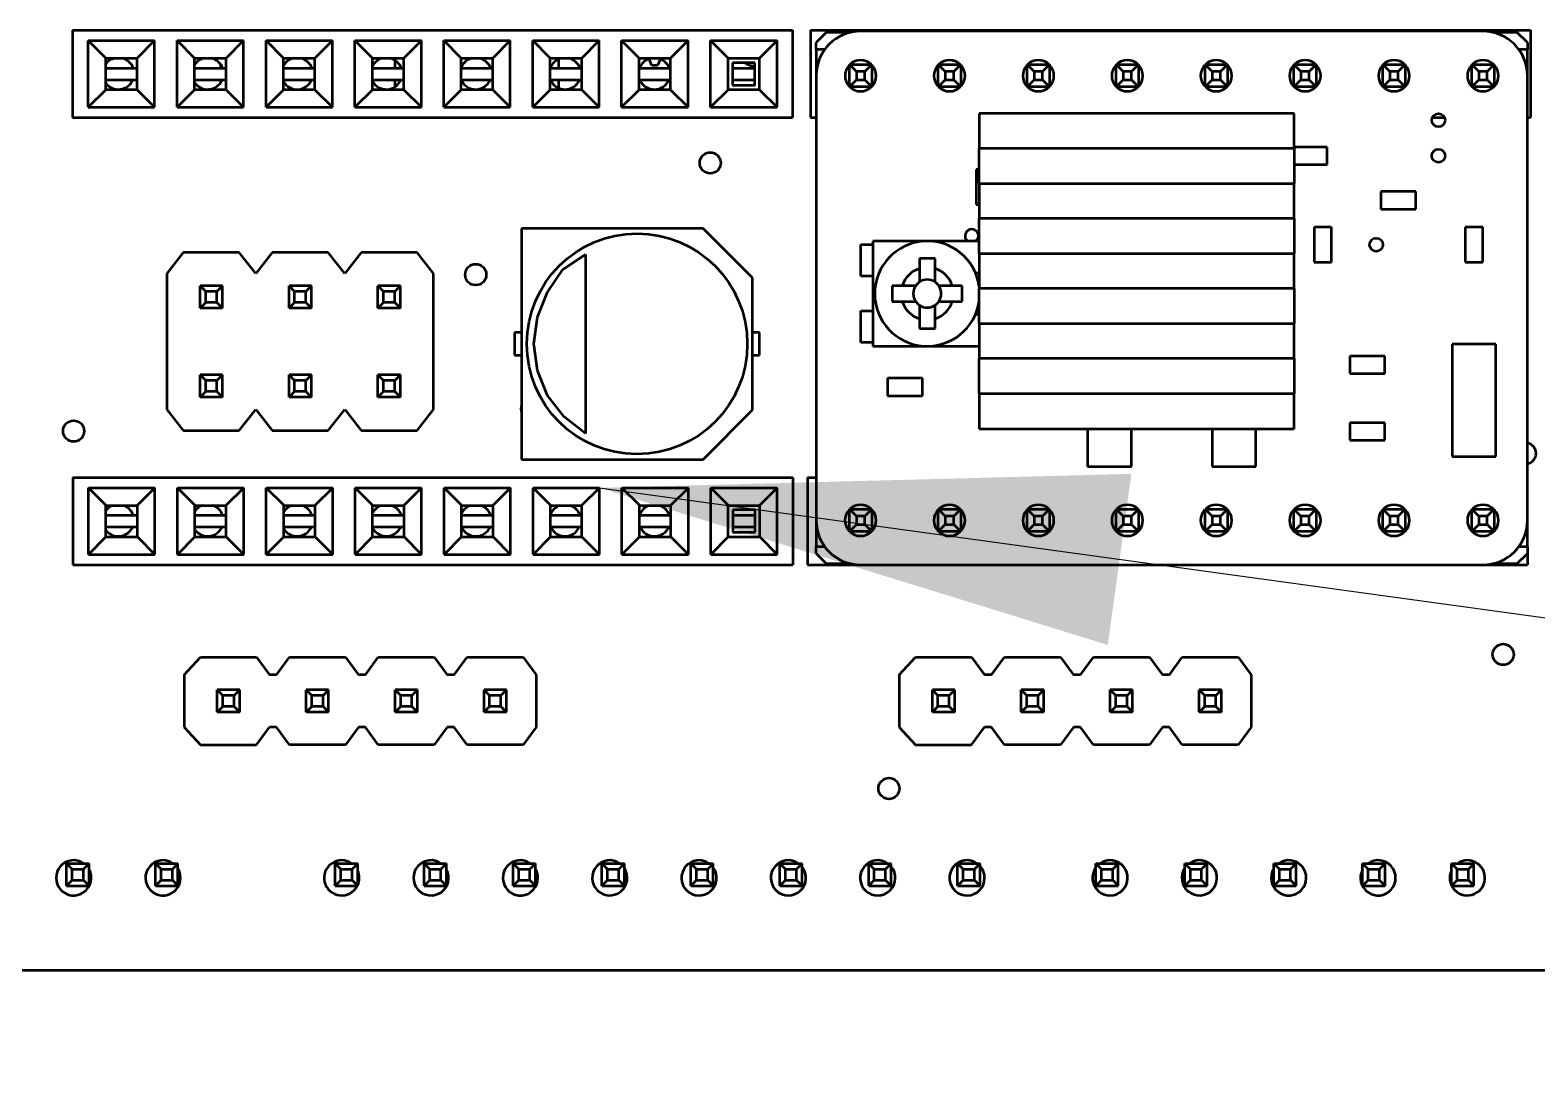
# Model space of a CAD drawing. Header units: millimetres. Extents: x -1328 to 2520, y -765 to 1782.
# Drawn here: x 770.51 to 813.55, y 785.59 to 815.86 of the extents above; entities that cross this region are included whole.
import ezdxf

# ---------------------------------------------------------------- set-up
doc = ezdxf.new("R2010")
doc.units = ezdxf.units.MM
doc.header["$LTSCALE"] = 6
doc.layers.add('Symbol (ISO)', color=7, linetype='Continuous', lineweight=25)
doc.layers.add('Visible (ISO)', color=7, linetype='Continuous', lineweight=50)
doc.styles.add('Note Text (ISO)', font='tahoma.ttf')
doc.dimstyles.new('Default - Method 1b (ISO)$7', dxfattribs={"dimscale": 6, "dimtxt": 3.5, "dimasz": 2.5, "dimexe": 3.175, "dimexo": 0, "dimgap": 0.762, "dimtad": 1, "dimtoh": 1, "dimrnd": 1e-08, "dimtxsty": 'Note Text (ISO)', "dimcen": 0.09, "dimdle": 10, "dimclrd": 256, "dimclre": 256, "dimclrt": 256, "dimazin": 2, "dimtfac": 1, "dimtmove": 0, "dimatfit": 3, "dimfxl": 1, "dimtolj": 1, "dimlwd": -1, "dimlwe": -1, "dimarcsym": 0})

msp = doc.modelspace()

# ---------------------------------------------------------------- linework, layer by layer
at = {"layer": 'Visible (ISO)'}
for p, q in [((771.723, 815.857), (792.293, 815.857)), ((771.723, 815.857), (771.723, 813.357)), ((792.293, 815.857), (792.293, 813.357)), ((792.802, 815.857), (792.802, 813.357)), ((792.802, 815.857), (813.372, 815.857)), ((793.264, 815.799), (792.964, 815.499)), ((793.264, 815.799), (793.984, 815.799)), ((812.014, 815.824), (794.234, 815.824)), ((812.265, 815.799), (812.984, 815.799)), ((813.284, 815.499), (812.984, 815.799)), ((813.372, 815.857), (813.372, 813.357)), ((772.169, 813.657), (772.169, 815.557)), ((772.169, 815.557), (774.067, 815.557)), ((772.668, 815.058), (772.169, 815.557)), ((773.568, 815.058), (774.067, 815.557)), ((774.067, 813.657), (774.067, 815.557)), ((774.709, 813.657), (774.709, 815.557)), ((774.709, 815.557), (776.607, 815.557)), ((775.208, 815.058), (774.709, 815.557)), ((776.108, 815.058), (776.607, 815.557)), ((776.607, 813.657), (776.607, 815.557)), ((777.249, 815.557), (779.147, 815.557)), ((777.748, 815.058), (777.249, 815.557)), ((777.249, 813.657), (777.249, 815.557)), ((778.648, 815.058), (779.147, 815.557)), ((779.147, 813.657), (779.147, 815.557)), ((779.789, 813.657), (779.789, 815.557)), ((779.789, 815.557), (781.687, 815.557)), ((780.288, 815.058), (779.789, 815.557)), ((781.188, 815.058), (781.687, 815.557)), ((781.687, 813.657), (781.687, 815.557)), ((782.329, 813.657), (782.329, 815.557)), ((782.329, 815.557), (784.227, 815.557)), ((782.828, 815.058), (782.329, 815.557)), ((783.728, 815.058), (784.227, 815.557)), ((784.227, 813.657), (784.227, 815.557)), ((784.869, 813.657), (784.869, 815.557)), ((784.869, 815.557), (786.767, 815.557)), ((785.368, 815.058), (784.869, 815.557)), ((786.268, 815.058), (786.767, 815.557)), ((786.767, 813.657), (786.767, 815.557)), ((787.908, 815.058), (787.409, 815.557)), ((787.409, 813.657), (787.409, 815.557)), ((787.409, 815.557), (789.307, 815.557)), ((788.808, 815.058), (789.307, 815.557)), ((789.307, 813.657), (789.307, 815.557)), ((789.949, 815.557), (791.847, 815.557)), ((790.448, 815.058), (789.949, 815.557)), ((789.949, 813.657), (789.949, 815.557)), ((791.348, 815.058), (791.847, 815.557)), ((791.847, 813.657), (791.847, 815.557)), ((792.964, 815.299), (792.964, 815.499)), ((793.206, 815.299), (792.964, 815.299)), ((792.964, 815.299), (792.964, 814.554)), ((813.284, 815.299), (813.043, 815.299)), ((813.284, 815.499), (813.284, 815.299)), ((813.284, 814.554), (813.284, 815.299)), ((772.668, 814.156), (772.668, 815.058)), ((772.668, 815.057), (773.568, 815.057)), ((773.568, 814.156), (773.568, 815.058)), ((775.208, 814.156), (775.208, 815.058)), ((775.208, 815.057), (776.108, 815.057)), ((775.952, 814.876), (775.952, 814.773)), ((776.108, 814.156), (776.108, 815.058)), ((777.748, 814.156), (777.748, 815.058)), ((777.748, 815.057), (778.648, 815.057)), ((778.648, 814.156), (778.648, 815.058)), ((780.288, 814.156), (780.288, 815.058)), ((780.288, 815.057), (781.188, 815.057)), ((780.932, 814.996), (780.932, 814.773)), ((781.188, 814.156), (781.188, 815.058)), ((782.828, 814.156), (782.828, 815.058)), ((782.828, 815.057), (783.728, 815.057)), ((783.728, 814.156), (783.728, 815.058)), ((785.368, 814.156), (785.368, 815.058)), ((785.368, 815.057), (786.268, 815.057)), ((785.606, 815.029), (785.606, 814.773)), ((786.268, 814.156), (786.268, 815.058)), ((787.908, 814.156), (787.908, 815.058)), ((787.908, 815.057), (788.808, 815.057)), ((788.271, 814.842), (788.19, 815.041)), ((788.437, 814.842), (788.271, 814.842)), ((788.515, 815.035), (788.437, 814.842)), ((788.808, 814.156), (788.808, 815.058)), ((790.448, 814.156), (790.448, 815.058)), ((790.448, 815.057), (791.348, 815.057)), ((790.578, 814.927), (790.578, 814.287)), ((791.218, 814.927), (790.578, 814.927)), ((791.218, 814.287), (791.218, 814.927)), ((791.348, 814.156), (791.348, 815.058)), ((794.114, 814.674), (793.914, 814.874)), ((793.914, 814.234), (793.914, 814.874)), ((793.914, 814.874), (794.554, 814.874)), ((794.354, 814.674), (794.554, 814.874)), ((794.554, 814.874), (794.554, 814.234)), ((796.454, 814.874), (797.094, 814.874)), ((796.654, 814.674), (796.454, 814.874)), ((796.454, 814.234), (796.454, 814.874)), ((796.894, 814.674), (797.094, 814.874)), ((797.094, 814.874), (797.094, 814.234)), ((798.994, 814.874), (799.634, 814.874)), ((799.194, 814.674), (798.994, 814.874)), ((798.994, 814.234), (798.994, 814.874)), ((799.434, 814.674), (799.634, 814.874)), ((799.634, 814.874), (799.634, 814.234)), ((801.534, 814.874), (802.174, 814.874)), ((801.734, 814.674), (801.534, 814.874)), ((801.534, 814.234), (801.534, 814.874)), ((801.974, 814.674), (802.174, 814.874)), ((802.174, 814.874), (802.174, 814.234)), ((804.074, 814.874), (804.714, 814.874)), ((804.274, 814.674), (804.074, 814.874)), ((804.074, 814.234), (804.074, 814.874)), ((804.514, 814.674), (804.714, 814.874)), ((804.714, 814.874), (804.714, 814.234)), ((806.614, 814.874), (807.254, 814.874)), ((806.814, 814.674), (806.614, 814.874)), ((806.614, 814.234), (806.614, 814.874)), ((807.054, 814.674), (807.254, 814.874)), ((807.254, 814.874), (807.254, 814.234)), ((809.154, 814.874), (809.794, 814.874)), ((809.354, 814.674), (809.154, 814.874)), ((809.154, 814.234), (809.154, 814.874)), ((809.594, 814.674), (809.794, 814.874)), ((809.794, 814.874), (809.794, 814.234)), ((811.694, 814.874), (812.334, 814.874)), ((811.894, 814.674), (811.694, 814.874)), ((811.694, 814.234), (811.694, 814.874)), ((812.134, 814.674), (812.334, 814.874)), ((812.334, 814.874), (812.334, 814.234)), ((772.668, 814.773), (773.568, 814.773)), ((772.668, 814.44), (773.568, 814.44)), ((775.208, 814.773), (776.108, 814.773)), ((775.208, 814.44), (776.108, 814.44)), ((775.952, 814.44), (775.952, 814.357)), ((777.748, 814.773), (778.648, 814.773)), ((777.748, 814.44), (778.648, 814.44)), ((780.288, 814.773), (781.188, 814.773)), ((780.288, 814.44), (781.188, 814.44)), ((780.932, 814.44), (780.932, 814.236)), ((782.828, 814.773), (783.728, 814.773)), ((782.828, 814.44), (783.728, 814.44)), ((785.368, 814.773), (786.268, 814.773)), ((785.368, 814.44), (786.268, 814.44)), ((785.606, 814.44), (785.606, 814.204)), ((787.908, 814.773), (788.808, 814.773)), ((787.908, 814.44), (788.808, 814.44)), ((790.578, 814.773), (791.218, 814.773)), ((790.578, 814.44), (791.218, 814.44)), ((792.964, 814.554), (792.964, 801.854)), ((793.914, 814.234), (794.114, 814.434)), ((794.354, 814.674), (794.114, 814.674)), ((794.114, 814.674), (794.114, 814.434)), ((794.114, 814.434), (794.354, 814.434)), ((794.354, 814.434), (794.354, 814.674)), ((794.554, 814.234), (794.354, 814.434)), ((796.454, 814.234), (796.654, 814.434)), ((796.894, 814.674), (796.654, 814.674)), ((796.654, 814.674), (796.654, 814.434)), ((796.654, 814.434), (796.894, 814.434)), ((796.894, 814.434), (796.894, 814.674)), ((797.094, 814.234), (796.894, 814.434)), ((798.994, 814.234), (799.194, 814.434)), ((799.434, 814.674), (799.194, 814.674)), ((799.194, 814.674), (799.194, 814.434)), ((799.194, 814.434), (799.434, 814.434)), ((799.434, 814.434), (799.434, 814.674)), ((799.634, 814.234), (799.434, 814.434)), ((801.534, 814.234), (801.734, 814.434)), ((801.974, 814.674), (801.734, 814.674)), ((801.734, 814.674), (801.734, 814.434)), ((801.734, 814.434), (801.974, 814.434)), ((801.974, 814.434), (801.974, 814.674)), ((802.174, 814.234), (801.974, 814.434)), ((804.074, 814.234), (804.274, 814.434)), ((804.514, 814.674), (804.274, 814.674)), ((804.274, 814.674), (804.274, 814.434)), ((804.274, 814.434), (804.514, 814.434)), ((804.514, 814.434), (804.514, 814.674)), ((804.714, 814.234), (804.514, 814.434)), ((806.614, 814.234), (806.814, 814.434)), ((807.054, 814.674), (806.814, 814.674)), ((806.814, 814.674), (806.814, 814.434)), ((806.814, 814.434), (807.054, 814.434)), ((807.054, 814.434), (807.054, 814.674)), ((807.254, 814.234), (807.054, 814.434)), ((809.154, 814.234), (809.354, 814.434)), ((809.594, 814.674), (809.354, 814.674)), ((809.354, 814.674), (809.354, 814.434)), ((809.354, 814.434), (809.594, 814.434)), ((809.594, 814.434), (809.594, 814.674)), ((809.794, 814.234), (809.594, 814.434)), ((811.694, 814.234), (811.894, 814.434)), ((812.134, 814.674), (811.894, 814.674)), ((811.894, 814.674), (811.894, 814.434)), ((811.894, 814.434), (812.134, 814.434)), ((812.134, 814.434), (812.134, 814.674)), ((812.334, 814.234), (812.134, 814.434)), ((813.284, 801.854), (813.284, 814.554)), ((772.668, 814.156), (772.169, 813.657)), ((772.668, 814.157), (773.568, 814.157)), ((773.568, 814.156), (774.067, 813.657)), ((775.208, 814.156), (774.709, 813.657)), ((775.208, 814.157), (776.108, 814.157)), ((776.108, 814.156), (776.607, 813.657)), ((777.748, 814.156), (777.249, 813.657)), ((777.748, 814.157), (778.648, 814.157)), ((778.648, 814.156), (779.147, 813.657)), ((780.288, 814.156), (779.789, 813.657)), ((780.288, 814.157), (781.188, 814.157)), ((781.188, 814.156), (781.687, 813.657)), ((782.828, 814.156), (782.329, 813.657)), ((782.828, 814.157), (783.728, 814.157)), ((783.728, 814.156), (784.227, 813.657)), ((785.368, 814.156), (784.869, 813.657)), ((785.368, 814.157), (786.268, 814.157)), ((786.268, 814.156), (786.767, 813.657)), ((787.908, 814.156), (787.409, 813.657)), ((787.908, 814.157), (788.808, 814.157)), ((788.808, 814.156), (789.307, 813.657)), ((790.448, 814.156), (789.949, 813.657)), ((790.448, 814.157), (791.348, 814.157)), ((790.578, 814.287), (791.218, 814.287)), ((791.348, 814.156), (791.847, 813.657)), ((794.554, 814.234), (793.914, 814.234)), ((797.094, 814.234), (796.454, 814.234)), ((799.634, 814.234), (798.994, 814.234)), ((802.174, 814.234), (801.534, 814.234)), ((804.714, 814.234), (804.074, 814.234)), ((807.254, 814.234), (806.614, 814.234)), ((809.794, 814.234), (809.154, 814.234)), ((812.334, 814.234), (811.694, 814.234)), ((772.169, 813.657), (774.067, 813.657)), ((774.709, 813.657), (776.607, 813.657)), ((777.249, 813.657), (779.147, 813.657)), ((779.789, 813.657), (781.687, 813.657)), ((782.329, 813.657), (784.227, 813.657)), ((784.869, 813.657), (786.767, 813.657)), ((787.409, 813.657), (789.307, 813.657)), ((789.949, 813.657), (791.847, 813.657)), ((771.723, 813.357), (792.293, 813.357)), ((792.802, 813.357), (792.964, 813.357)), ((806.624, 813.474), (797.624, 813.474)), ((797.624, 813.474), (797.624, 812.974)), ((806.624, 812.974), (806.624, 813.474)), ((810.568, 813.357), (810.92, 813.357)), ((813.284, 813.357), (813.372, 813.357)), ((797.624, 812.974), (797.624, 812.474)), ((806.624, 812.474), (806.624, 812.974)), ((806.624, 812.474), (797.624, 812.474)), ((797.624, 811.474), (797.624, 812.474)), ((807.561, 812.518), (806.624, 812.518)), ((806.624, 812.474), (806.624, 811.474)), ((807.561, 812.018), (807.561, 812.518)), ((797.54, 811.879), (797.54, 810.879)), ((797.624, 811.879), (797.54, 811.879)), ((806.624, 812.018), (807.561, 812.018)), ((797.624, 811.474), (806.624, 811.474)), ((797.624, 811.474), (797.624, 810.474)), ((806.624, 810.474), (806.624, 811.474)), ((810.101, 811.248), (809.101, 811.248)), ((809.101, 811.248), (809.101, 810.748)), ((810.101, 810.748), (810.101, 811.248)), ((797.54, 810.879), (797.624, 810.879)), ((809.101, 810.748), (810.101, 810.748)), ((789.735, 810.194), (784.549, 810.194)), ((784.549, 810.194), (784.549, 803.594)), ((791.149, 808.78), (789.735, 810.194)), ((806.624, 810.474), (797.624, 810.474)), ((797.624, 809.474), (797.624, 810.474)), ((806.624, 810.474), (806.624, 809.474)), ((807.192, 810.228), (807.192, 809.228)), ((807.692, 810.228), (807.192, 810.228)), ((807.692, 809.228), (807.692, 810.228)), ((811.51, 810.228), (811.51, 809.228)), ((812.01, 810.228), (811.51, 810.228)), ((812.01, 809.228), (812.01, 810.228)), ((794.239, 809.731), (794.589, 809.731)), ((794.239, 808.826), (794.239, 809.731)), ((797.624, 809.831), (794.589, 809.831)), ((794.589, 809.831), (794.589, 809.731)), ((794.589, 809.731), (794.589, 808.826)), ((774.886, 809.504), (774.416, 808.904)), ((776.486, 809.504), (774.886, 809.504)), ((776.956, 808.904), (776.486, 809.504)), ((777.426, 809.504), (776.956, 808.904)), ((779.026, 809.504), (777.426, 809.504)), ((779.496, 808.904), (779.026, 809.504)), ((779.966, 809.504), (779.496, 808.904)), ((781.566, 809.504), (779.966, 809.504)), ((782.036, 808.904), (781.566, 809.504)), ((785.727, 809.017), (786.374, 809.449)), ((786.374, 809.449), (786.374, 804.339)), ((796.364, 809.331), (795.914, 809.331)), ((795.914, 809.331), (795.914, 809.046)), ((796.364, 809.046), (796.364, 809.331)), ((797.624, 809.474), (806.624, 809.474)), ((797.624, 809.474), (797.624, 808.474)), ((806.624, 808.474), (806.624, 809.474)), ((774.416, 808.904), (774.416, 805.024)), ((782.036, 805.024), (782.036, 808.904)), ((785.294, 808.369), (785.727, 809.017)), ((794.589, 808.826), (794.239, 808.826)), ((794.589, 808.826), (794.589, 807.836)), ((797.516, 808.926), (797.624, 808.926)), ((807.192, 809.228), (807.692, 809.228)), ((811.51, 809.228), (812.01, 809.228)), ((776.006, 808.554), (775.366, 808.554)), ((775.366, 808.554), (775.526, 808.394)), ((775.366, 807.914), (775.366, 808.554)), ((775.846, 808.394), (775.526, 808.394)), ((775.526, 808.074), (775.526, 808.394)), ((775.846, 808.394), (776.006, 808.554)), ((775.846, 808.074), (775.846, 808.394)), ((776.006, 808.554), (776.006, 808.554)), ((776.006, 807.914), (776.006, 808.554)), ((776.006, 807.914), (776.006, 808.554)), ((777.906, 807.914), (777.906, 808.554)), ((777.906, 808.554), (778.066, 808.394)), ((778.546, 808.554), (777.906, 808.554)), ((778.066, 808.074), (778.066, 808.394)), ((778.386, 808.394), (778.066, 808.394)), ((778.386, 808.394), (778.546, 808.554)), ((778.386, 808.074), (778.386, 808.394)), ((778.546, 807.914), (778.546, 808.554)), ((778.546, 808.554), (778.546, 808.554)), ((778.546, 807.914), (778.546, 808.554)), ((780.446, 807.914), (780.446, 808.554)), ((780.446, 808.554), (780.606, 808.394)), ((781.086, 808.554), (780.446, 808.554)), ((780.606, 808.074), (780.606, 808.394)), ((780.926, 808.394), (780.606, 808.394)), ((780.926, 808.394), (781.086, 808.554)), ((780.926, 808.074), (780.926, 808.394)), ((781.086, 808.554), (781.086, 808.554)), ((781.086, 807.914), (781.086, 808.554)), ((781.086, 807.914), (781.086, 808.554)), ((791.149, 805.008), (791.149, 808.78)), ((795.139, 808.556), (795.139, 808.106)), ((795.424, 808.556), (795.139, 808.556)), ((797.139, 808.556), (796.855, 808.556)), ((797.139, 808.106), (797.139, 808.556)), ((806.624, 808.474), (797.624, 808.474)), ((797.624, 807.474), (797.624, 808.474)), ((806.624, 808.474), (806.624, 807.474)), ((775.526, 808.074), (775.366, 807.914)), ((775.846, 808.074), (775.526, 808.074)), ((776.006, 807.914), (775.846, 808.074)), ((778.066, 808.074), (777.906, 807.914)), ((778.386, 808.074), (778.066, 808.074)), ((778.546, 807.914), (778.386, 808.074)), ((780.606, 808.074), (780.446, 807.914)), ((780.926, 808.074), (780.606, 808.074)), ((781.086, 807.914), (780.926, 808.074)), ((785, 807.658), (785.294, 808.369)), ((795.139, 808.106), (795.424, 808.106)), ((796.855, 808.106), (797.139, 808.106)), ((776.006, 807.914), (775.366, 807.914)), ((776.006, 807.914), (776.006, 807.914)), ((778.546, 807.914), (777.906, 807.914)), ((778.546, 807.914), (778.546, 807.914)), ((781.086, 807.914), (780.446, 807.914)), ((781.086, 807.914), (781.086, 807.914)), ((784.899, 806.894), (785, 807.658)), ((794.239, 807.836), (794.589, 807.836)), ((794.239, 806.931), (794.239, 807.836)), ((794.589, 807.836), (794.589, 806.931)), ((795.914, 807.615), (795.914, 807.331)), ((796.364, 807.331), (796.364, 807.615)), ((797.624, 807.736), (797.516, 807.736)), ((784.549, 807.219), (784.349, 807.219)), ((784.349, 807.219), (784.349, 806.569)), ((791.349, 807.219), (791.149, 807.219)), ((791.349, 806.569), (791.349, 807.219)), ((795.914, 807.331), (796.364, 807.331)), ((797.624, 807.474), (806.624, 807.474)), ((797.624, 807.474), (797.624, 806.474)), ((806.624, 806.474), (806.624, 807.474)), ((785, 806.131), (784.899, 806.894)), ((794.589, 806.931), (794.239, 806.931)), ((794.589, 806.931), (794.589, 806.831)), ((794.589, 806.831), (797.624, 806.831)), ((811.135, 806.883), (811.135, 803.683)), ((812.385, 806.883), (811.135, 806.883)), ((812.385, 803.683), (812.385, 806.883)), ((784.349, 806.569), (784.549, 806.569)), ((791.149, 806.569), (791.349, 806.569)), ((806.624, 806.474), (797.624, 806.474)), ((797.624, 805.474), (797.624, 806.474)), ((806.624, 806.474), (806.624, 805.474)), ((809.212, 806.549), (808.212, 806.549)), ((808.212, 806.549), (808.212, 806.049)), ((809.212, 806.049), (809.212, 806.549)), ((775.366, 805.374), (775.366, 806.014)), ((775.366, 806.014), (775.526, 805.854)), ((776.006, 806.014), (775.366, 806.014)), ((775.526, 805.534), (775.526, 805.854)), ((775.846, 805.854), (775.526, 805.854)), ((775.846, 805.854), (776.006, 806.014)), ((775.846, 805.534), (775.846, 805.854)), ((776.006, 806.014), (776.006, 806.014)), ((776.006, 805.374), (776.006, 806.014)), ((776.006, 805.374), (776.006, 806.014)), ((778.546, 806.014), (777.906, 806.014)), ((777.906, 806.014), (778.066, 805.854)), ((777.906, 805.374), (777.906, 806.014)), ((778.386, 805.854), (778.066, 805.854)), ((778.066, 805.534), (778.066, 805.854)), ((778.386, 805.854), (778.546, 806.014)), ((778.386, 805.534), (778.386, 805.854)), ((778.546, 806.014), (778.546, 806.014)), ((778.546, 805.374), (778.546, 806.014)), ((778.546, 805.374), (778.546, 806.014)), ((781.086, 806.014), (780.446, 806.014)), ((780.446, 805.374), (780.446, 806.014)), ((780.446, 806.014), (780.606, 805.854)), ((780.926, 805.854), (780.606, 805.854)), ((780.606, 805.534), (780.606, 805.854)), ((780.926, 805.854), (781.086, 806.014)), ((780.926, 805.534), (780.926, 805.854)), ((781.086, 805.374), (781.086, 806.014)), ((781.086, 806.014), (781.086, 806.014)), ((781.086, 805.374), (781.086, 806.014)), ((785.294, 805.419), (785, 806.131)), ((796.004, 805.914), (795.004, 805.914)), ((795.004, 805.914), (795.004, 805.414)), ((796.004, 805.414), (796.004, 805.914)), ((808.212, 806.049), (809.212, 806.049)), ((775.526, 805.534), (775.366, 805.374)), ((776.006, 805.374), (775.366, 805.374)), ((775.846, 805.534), (775.526, 805.534)), ((776.006, 805.374), (775.846, 805.534)), ((776.006, 805.374), (776.006, 805.374)), ((778.066, 805.534), (777.906, 805.374)), ((778.546, 805.374), (777.906, 805.374)), ((778.386, 805.534), (778.066, 805.534)), ((778.546, 805.374), (778.386, 805.534)), ((778.546, 805.374), (778.546, 805.374)), ((780.606, 805.534), (780.446, 805.374)), ((781.086, 805.374), (780.446, 805.374)), ((780.926, 805.534), (780.606, 805.534)), ((781.086, 805.374), (780.926, 805.534)), ((781.086, 805.374), (781.086, 805.374)), ((785.763, 804.808), (785.294, 805.419)), ((795.004, 805.414), (796.004, 805.414)), ((797.624, 805.474), (806.624, 805.474)), ((797.624, 805.474), (797.624, 804.974)), ((806.624, 804.974), (806.624, 805.474)), ((774.416, 805.024), (774.886, 804.424)), ((776.486, 804.424), (776.956, 805.024)), ((776.956, 805.024), (777.426, 804.424)), ((779.026, 804.424), (779.496, 805.024)), ((779.496, 805.024), (779.966, 804.424)), ((781.566, 804.424), (782.036, 805.024)), ((789.735, 803.594), (791.149, 805.008)), ((797.624, 804.974), (797.624, 804.474)), ((806.624, 804.474), (806.624, 804.974)), ((786.374, 804.339), (785.763, 804.808)), ((809.212, 804.644), (808.212, 804.644)), ((808.212, 804.644), (808.212, 804.144)), ((809.212, 804.144), (809.212, 804.644)), ((774.886, 804.424), (776.486, 804.424)), ((777.426, 804.424), (779.026, 804.424)), ((779.966, 804.424), (781.566, 804.424)), ((797.624, 804.474), (806.624, 804.474)), ((800.721, 804.474), (800.721, 803.394)), ((801.971, 803.394), (801.971, 804.474)), ((804.277, 804.474), (804.277, 803.394)), ((805.527, 803.394), (805.527, 804.474)), ((808.212, 804.144), (809.212, 804.144)), ((811.135, 803.683), (812.385, 803.683)), ((784.549, 803.594), (789.735, 803.594)), ((800.721, 803.394), (801.971, 803.394)), ((804.277, 803.394), (805.527, 803.394)), ((771.73, 803.084), (792.3, 803.084)), ((771.73, 803.084), (771.73, 800.584)), ((792.3, 803.084), (792.3, 800.584)), ((792.714, 803.084), (792.964, 803.084)), ((792.714, 803.084), (792.714, 800.584)), ((772.176, 800.884), (772.176, 802.784)), ((772.176, 802.784), (774.074, 802.784)), ((772.675, 802.285), (772.176, 802.784)), ((773.575, 802.285), (774.074, 802.784)), ((774.074, 800.884), (774.074, 802.784)), ((774.716, 800.884), (774.716, 802.784)), ((774.716, 802.784), (776.614, 802.784)), ((775.215, 802.285), (774.716, 802.784)), ((776.115, 802.285), (776.614, 802.784)), ((776.614, 800.884), (776.614, 802.784)), ((777.256, 800.884), (777.256, 802.784)), ((777.256, 802.784), (779.154, 802.784)), ((777.755, 802.285), (777.256, 802.784)), ((778.655, 802.285), (779.154, 802.784)), ((779.154, 800.884), (779.154, 802.784)), ((779.796, 800.884), (779.796, 802.784)), ((779.796, 802.784), (781.694, 802.784)), ((780.295, 802.285), (779.796, 802.784)), ((781.195, 802.285), (781.694, 802.784)), ((781.694, 800.884), (781.694, 802.784)), ((782.336, 800.884), (782.336, 802.784)), ((782.336, 802.784), (784.234, 802.784)), ((782.835, 802.285), (782.336, 802.784)), ((783.735, 802.285), (784.234, 802.784)), ((784.234, 800.884), (784.234, 802.784)), ((784.876, 800.884), (784.876, 802.784)), ((784.876, 802.784), (786.774, 802.784)), ((785.375, 802.285), (784.876, 802.784)), ((786.275, 802.285), (786.774, 802.784)), ((786.774, 800.884), (786.774, 802.784)), ((787.416, 800.884), (787.416, 802.784)), ((787.416, 802.784), (789.314, 802.784)), ((787.915, 802.285), (787.416, 802.784)), ((788.815, 802.285), (789.314, 802.784)), ((789.314, 800.884), (789.314, 802.784)), ((789.956, 800.884), (789.956, 802.784)), ((789.956, 802.784), (791.854, 802.784)), ((790.455, 802.285), (789.956, 802.784)), ((791.355, 802.285), (791.854, 802.784)), ((791.854, 800.884), (791.854, 802.784)), ((772.675, 801.383), (772.675, 802.285)), ((772.675, 802.284), (773.575, 802.284)), ((772.675, 802), (773.575, 802)), ((773.575, 801.383), (773.575, 802.285)), ((775.215, 801.383), (775.215, 802.285)), ((775.215, 802.284), (776.115, 802.284)), ((775.215, 802), (776.115, 802)), ((776.115, 801.383), (776.115, 802.285)), ((777.755, 801.383), (777.755, 802.285)), ((777.755, 802.284), (778.655, 802.284)), ((777.755, 802), (778.655, 802)), ((778.655, 801.383), (778.655, 802.285)), ((780.295, 801.383), (780.295, 802.285)), ((780.295, 802.284), (781.195, 802.284)), ((780.295, 802), (781.195, 802)), ((781.195, 801.383), (781.195, 802.285)), ((782.835, 801.383), (782.835, 802.285)), ((782.835, 802.284), (783.735, 802.284)), ((782.835, 802), (783.735, 802)), ((783.735, 801.383), (783.735, 802.285)), ((785.375, 801.383), (785.375, 802.285)), ((785.375, 802.284), (786.275, 802.284)), ((785.375, 802), (786.275, 802)), ((786.275, 801.383), (786.275, 802.285)), ((787.915, 801.383), (787.915, 802.285)), ((787.915, 802.284), (788.815, 802.284)), ((787.915, 802), (788.815, 802)), ((788.815, 801.383), (788.815, 802.285)), ((790.455, 801.383), (790.455, 802.285)), ((790.455, 802.284), (791.355, 802.284)), ((791.225, 802.154), (790.585, 802.154)), ((790.585, 802.154), (790.585, 801.514)), ((790.585, 802), (791.225, 802)), ((791.225, 801.514), (791.225, 802.154)), ((791.355, 801.383), (791.355, 802.285)), ((793.914, 802.174), (794.554, 802.174)), ((794.114, 801.974), (793.914, 802.174)), ((793.914, 801.534), (793.914, 802.174)), ((794.354, 801.974), (794.114, 801.974)), ((794.114, 801.974), (794.114, 801.734)), ((794.354, 801.974), (794.554, 802.174)), ((794.354, 801.734), (794.354, 801.974)), ((794.554, 802.174), (794.554, 801.534)), ((796.654, 801.974), (796.454, 802.174)), ((796.454, 801.534), (796.454, 802.174)), ((796.454, 802.174), (797.094, 802.174)), ((796.654, 801.974), (796.654, 801.734)), ((796.894, 801.974), (796.654, 801.974)), ((796.894, 801.974), (797.094, 802.174)), ((796.894, 801.734), (796.894, 801.974)), ((797.094, 802.174), (797.094, 801.534)), ((799.194, 801.974), (798.994, 802.174)), ((798.994, 801.534), (798.994, 802.174)), ((798.994, 802.174), (799.634, 802.174)), ((799.194, 801.974), (799.194, 801.734)), ((799.434, 801.974), (799.194, 801.974)), ((799.434, 801.974), (799.634, 802.174)), ((799.434, 801.734), (799.434, 801.974)), ((799.634, 802.174), (799.634, 801.534)), ((801.534, 802.174), (802.174, 802.174)), ((801.534, 801.534), (801.534, 802.174)), ((801.734, 801.974), (801.534, 802.174)), ((801.734, 801.974), (801.734, 801.734)), ((801.974, 801.974), (801.734, 801.974)), ((801.974, 801.974), (802.174, 802.174)), ((801.974, 801.734), (801.974, 801.974)), ((802.174, 802.174), (802.174, 801.534)), ((804.074, 801.534), (804.074, 802.174)), ((804.074, 802.174), (804.714, 802.174)), ((804.274, 801.974), (804.074, 802.174)), ((804.274, 801.974), (804.274, 801.734)), ((804.514, 801.974), (804.274, 801.974)), ((804.514, 801.974), (804.714, 802.174)), ((804.514, 801.734), (804.514, 801.974)), ((804.714, 802.174), (804.714, 801.534)), ((806.614, 801.534), (806.614, 802.174)), ((806.614, 802.174), (807.254, 802.174)), ((806.814, 801.974), (806.614, 802.174)), ((806.814, 801.974), (806.814, 801.734)), ((807.054, 801.974), (806.814, 801.974)), ((807.054, 801.974), (807.254, 802.174)), ((807.054, 801.734), (807.054, 801.974)), ((807.254, 802.174), (807.254, 801.534)), ((809.154, 801.534), (809.154, 802.174)), ((809.154, 802.174), (809.794, 802.174)), ((809.354, 801.974), (809.154, 802.174)), ((809.354, 801.974), (809.354, 801.734)), ((809.594, 801.974), (809.354, 801.974)), ((809.594, 801.974), (809.794, 802.174)), ((809.594, 801.734), (809.594, 801.974)), ((809.794, 802.174), (809.794, 801.534)), ((811.694, 801.534), (811.694, 802.174)), ((811.694, 802.174), (812.334, 802.174)), ((811.894, 801.974), (811.694, 802.174)), ((811.894, 801.974), (811.894, 801.734)), ((812.134, 801.974), (811.894, 801.974)), ((812.134, 801.974), (812.334, 802.174)), ((812.134, 801.734), (812.134, 801.974)), ((812.334, 802.174), (812.334, 801.534)), ((772.675, 801.667), (773.575, 801.667)), ((775.215, 801.667), (776.115, 801.667)), ((777.755, 801.667), (778.655, 801.667)), ((780.295, 801.667), (781.195, 801.667)), ((782.835, 801.667), (783.735, 801.667)), ((785.375, 801.667), (786.275, 801.667)), ((787.915, 801.667), (788.815, 801.667)), ((790.585, 801.667), (791.225, 801.667)), ((790.585, 801.514), (791.225, 801.514)), ((792.964, 801.854), (792.964, 801.109)), ((793.914, 801.534), (794.114, 801.734)), ((794.554, 801.534), (793.914, 801.534)), ((794.114, 801.734), (794.354, 801.734)), ((794.554, 801.534), (794.354, 801.734)), ((796.454, 801.534), (796.654, 801.734)), ((797.094, 801.534), (796.454, 801.534)), ((796.654, 801.734), (796.894, 801.734)), ((797.094, 801.534), (796.894, 801.734)), ((798.994, 801.534), (799.194, 801.734)), ((799.634, 801.534), (798.994, 801.534)), ((799.194, 801.734), (799.434, 801.734)), ((799.634, 801.534), (799.434, 801.734)), ((801.534, 801.534), (801.734, 801.734)), ((802.174, 801.534), (801.534, 801.534)), ((801.734, 801.734), (801.974, 801.734)), ((802.174, 801.534), (801.974, 801.734)), ((804.074, 801.534), (804.274, 801.734)), ((804.714, 801.534), (804.074, 801.534)), ((804.274, 801.734), (804.514, 801.734)), ((804.714, 801.534), (804.514, 801.734)), ((806.614, 801.534), (806.814, 801.734)), ((807.254, 801.534), (806.614, 801.534)), ((806.814, 801.734), (807.054, 801.734)), ((807.254, 801.534), (807.054, 801.734)), ((809.154, 801.534), (809.354, 801.734)), ((809.794, 801.534), (809.154, 801.534)), ((809.354, 801.734), (809.594, 801.734)), ((809.794, 801.534), (809.594, 801.734)), ((811.694, 801.534), (811.894, 801.734)), ((812.334, 801.534), (811.694, 801.534)), ((811.894, 801.734), (812.134, 801.734)), ((812.334, 801.534), (812.134, 801.734)), ((813.284, 801.109), (813.284, 801.854)), ((772.675, 801.383), (772.176, 800.884)), ((772.675, 801.384), (773.575, 801.384)), ((773.575, 801.383), (774.074, 800.884)), ((775.215, 801.383), (774.716, 800.884)), ((775.215, 801.384), (776.115, 801.384)), ((776.115, 801.383), (776.614, 800.884)), ((777.755, 801.383), (777.256, 800.884)), ((777.755, 801.384), (778.655, 801.384)), ((778.655, 801.383), (779.154, 800.884)), ((780.295, 801.383), (779.796, 800.884)), ((780.295, 801.384), (781.195, 801.384)), ((781.195, 801.383), (781.694, 800.884)), ((782.835, 801.383), (782.336, 800.884)), ((782.835, 801.384), (783.735, 801.384)), ((783.735, 801.383), (784.234, 800.884)), ((785.375, 801.383), (784.876, 800.884)), ((785.375, 801.384), (786.275, 801.384)), ((786.275, 801.383), (786.774, 800.884)), ((787.915, 801.383), (787.416, 800.884)), ((787.915, 801.384), (788.815, 801.384)), ((788.815, 801.383), (789.314, 800.884)), ((790.455, 801.383), (789.956, 800.884)), ((790.455, 801.384), (791.355, 801.384)), ((791.355, 801.383), (791.854, 800.884)), ((792.964, 801.109), (793.206, 801.109)), ((792.964, 800.909), (792.964, 801.109)), ((813.043, 801.109), (813.284, 801.109)), ((813.284, 801.109), (813.284, 800.909)), ((772.176, 800.884), (774.074, 800.884)), ((774.716, 800.884), (776.614, 800.884)), ((777.256, 800.884), (779.154, 800.884)), ((779.796, 800.884), (781.694, 800.884)), ((782.336, 800.884), (784.234, 800.884)), ((784.876, 800.884), (786.774, 800.884)), ((787.416, 800.884), (789.314, 800.884)), ((789.956, 800.884), (791.854, 800.884)), ((792.964, 800.909), (793.264, 800.609)), ((812.984, 800.609), (813.284, 800.909)), ((813.284, 800.909), (813.284, 800.584)), ((771.73, 800.584), (792.3, 800.584)), ((792.714, 800.584), (794.234, 800.584)), ((793.984, 800.609), (793.264, 800.609)), ((794.234, 800.584), (812.014, 800.584)), ((812.014, 800.584), (813.284, 800.584)), ((812.984, 800.609), (812.265, 800.609)), ((774.907, 797.444), (775.377, 797.944)), ((775.377, 797.944), (776.977, 797.944)), ((776.977, 797.944), (777.347, 797.444)), ((777.547, 797.444), (777.917, 797.944)), ((777.917, 797.944), (779.517, 797.944)), ((779.517, 797.944), (779.887, 797.444)), ((780.087, 797.444), (780.457, 797.944)), ((780.457, 797.944), (782.057, 797.944)), ((782.057, 797.944), (782.427, 797.444)), ((782.627, 797.444), (782.997, 797.944)), ((782.997, 797.944), (784.597, 797.944)), ((784.597, 797.944), (784.967, 797.444)), ((795.336, 797.444), (795.806, 797.944)), ((795.806, 797.944), (797.406, 797.944)), ((797.406, 797.944), (797.776, 797.444)), ((797.976, 797.444), (798.346, 797.944)), ((798.346, 797.944), (799.946, 797.944)), ((799.946, 797.944), (800.316, 797.444)), ((800.516, 797.444), (800.886, 797.944)), ((800.886, 797.944), (802.486, 797.944)), ((802.486, 797.944), (802.856, 797.444)), ((803.056, 797.444), (803.426, 797.944)), ((803.426, 797.944), (805.026, 797.944)), ((805.026, 797.944), (805.396, 797.444)), ((774.907, 797.444), (774.907, 795.944)), ((777.547, 797.444), (777.347, 797.444)), ((780.087, 797.444), (779.887, 797.444)), ((782.627, 797.444), (782.427, 797.444)), ((784.967, 797.444), (784.967, 795.944)), ((795.336, 797.444), (795.336, 795.944)), ((797.976, 797.444), (797.776, 797.444)), ((800.516, 797.444), (800.316, 797.444)), ((803.056, 797.444), (802.856, 797.444)), ((805.396, 797.444), (805.396, 795.944)), ((775.857, 796.374), (775.857, 797.014)), ((776.497, 797.014), (775.857, 797.014)), ((776.017, 796.854), (775.857, 797.014)), ((776.337, 796.854), (776.017, 796.854)), ((776.017, 796.534), (776.017, 796.854)), ((776.497, 797.014), (776.337, 796.854)), ((776.337, 796.534), (776.337, 796.854)), ((776.497, 796.374), (776.497, 797.014)), ((778.397, 796.374), (778.397, 797.014)), ((779.037, 797.014), (778.397, 797.014)), ((778.557, 796.854), (778.397, 797.014)), ((778.877, 796.854), (778.557, 796.854)), ((778.557, 796.534), (778.557, 796.854)), ((779.037, 797.014), (778.877, 796.854)), ((778.877, 796.534), (778.877, 796.854)), ((779.037, 796.374), (779.037, 797.014)), ((780.937, 796.374), (780.937, 797.014)), ((781.577, 797.014), (780.937, 797.014)), ((781.097, 796.854), (780.937, 797.014)), ((781.417, 796.854), (781.097, 796.854)), ((781.097, 796.534), (781.097, 796.854)), ((781.577, 797.014), (781.417, 796.854)), ((781.417, 796.534), (781.417, 796.854)), ((781.577, 796.374), (781.577, 797.014)), ((783.477, 796.374), (783.477, 797.014)), ((784.117, 797.014), (783.477, 797.014)), ((783.637, 796.854), (783.477, 797.014)), ((783.957, 796.854), (783.637, 796.854)), ((783.637, 796.534), (783.637, 796.854)), ((784.117, 797.014), (783.957, 796.854)), ((783.957, 796.534), (783.957, 796.854)), ((784.117, 796.374), (784.117, 797.014)), ((796.286, 796.374), (796.286, 797.014)), ((796.926, 797.014), (796.286, 797.014)), ((796.446, 796.854), (796.286, 797.014)), ((796.766, 796.854), (796.446, 796.854)), ((796.446, 796.534), (796.446, 796.854)), ((796.926, 797.014), (796.766, 796.854)), ((796.766, 796.534), (796.766, 796.854)), ((796.926, 796.374), (796.926, 797.014)), ((799.466, 797.014), (798.826, 797.014)), ((798.986, 796.854), (798.826, 797.014)), ((798.826, 796.374), (798.826, 797.014)), ((799.306, 796.854), (798.986, 796.854)), ((798.986, 796.534), (798.986, 796.854)), ((799.466, 797.014), (799.306, 796.854)), ((799.306, 796.534), (799.306, 796.854)), ((799.466, 796.374), (799.466, 797.014)), ((801.366, 796.374), (801.366, 797.014)), ((802.006, 797.014), (801.366, 797.014)), ((801.526, 796.854), (801.366, 797.014)), ((801.846, 796.854), (801.526, 796.854)), ((801.526, 796.534), (801.526, 796.854)), ((802.006, 797.014), (801.846, 796.854)), ((801.846, 796.534), (801.846, 796.854)), ((802.006, 796.374), (802.006, 797.014)), ((803.906, 796.374), (803.906, 797.014)), ((804.546, 797.014), (803.906, 797.014)), ((804.066, 796.854), (803.906, 797.014)), ((804.386, 796.854), (804.066, 796.854)), ((804.066, 796.534), (804.066, 796.854)), ((804.546, 797.014), (804.386, 796.854)), ((804.386, 796.534), (804.386, 796.854)), ((804.546, 796.374), (804.546, 797.014)), ((775.857, 796.374), (776.017, 796.534)), ((776.497, 796.374), (775.857, 796.374)), ((776.337, 796.534), (776.017, 796.534)), ((776.337, 796.534), (776.497, 796.374)), ((778.397, 796.374), (778.557, 796.534)), ((779.037, 796.374), (778.397, 796.374)), ((778.877, 796.534), (778.557, 796.534)), ((778.877, 796.534), (779.037, 796.374)), ((780.937, 796.374), (781.097, 796.534)), ((781.577, 796.374), (780.937, 796.374)), ((781.417, 796.534), (781.097, 796.534)), ((781.417, 796.534), (781.577, 796.374)), ((783.477, 796.374), (783.637, 796.534)), ((784.117, 796.374), (783.477, 796.374)), ((783.957, 796.534), (783.637, 796.534)), ((783.957, 796.534), (784.117, 796.374)), ((796.286, 796.374), (796.446, 796.534)), ((796.926, 796.374), (796.286, 796.374)), ((796.766, 796.534), (796.446, 796.534)), ((796.766, 796.534), (796.926, 796.374)), ((798.826, 796.374), (798.986, 796.534)), ((799.466, 796.374), (798.826, 796.374)), ((799.306, 796.534), (798.986, 796.534)), ((799.306, 796.534), (799.466, 796.374)), ((801.366, 796.374), (801.526, 796.534)), ((802.006, 796.374), (801.366, 796.374)), ((801.846, 796.534), (801.526, 796.534)), ((801.846, 796.534), (802.006, 796.374)), ((803.906, 796.374), (804.066, 796.534)), ((804.546, 796.374), (803.906, 796.374)), ((804.386, 796.534), (804.066, 796.534)), ((804.386, 796.534), (804.546, 796.374)), ((774.907, 795.944), (775.377, 795.444)), ((776.977, 795.444), (777.347, 795.944)), ((777.547, 795.944), (777.347, 795.944)), ((777.917, 795.444), (777.547, 795.944)), ((779.887, 795.944), (779.517, 795.444)), ((780.087, 795.944), (779.887, 795.944)), ((780.457, 795.444), (780.087, 795.944)), ((782.427, 795.944), (782.057, 795.444)), ((782.627, 795.944), (782.427, 795.944)), ((782.997, 795.444), (782.627, 795.944)), ((784.967, 795.944), (784.597, 795.444)), ((795.336, 795.944), (795.806, 795.444)), ((797.406, 795.444), (797.776, 795.944)), ((797.976, 795.944), (797.776, 795.944)), ((798.346, 795.444), (797.976, 795.944)), ((800.316, 795.944), (799.946, 795.444)), ((800.516, 795.944), (800.316, 795.944)), ((800.886, 795.444), (800.516, 795.944)), ((802.856, 795.944), (802.486, 795.444)), ((803.056, 795.944), (802.856, 795.944)), ((803.426, 795.444), (803.056, 795.944)), ((805.396, 795.944), (805.026, 795.444)), ((775.377, 795.444), (776.977, 795.444)), ((779.517, 795.444), (777.917, 795.444)), ((782.057, 795.444), (780.457, 795.444)), ((784.597, 795.444), (782.997, 795.444)), ((795.806, 795.444), (797.406, 795.444)), ((799.946, 795.444), (798.346, 795.444)), ((802.486, 795.444), (800.886, 795.444)), ((805.026, 795.444), (803.426, 795.444)), ((771.713, 791.896), (771.553, 792.056)), ((771.553, 791.416), (771.553, 792.056)), ((771.553, 792.056), (772.193, 792.056)), ((772.193, 792.056), (772.033, 791.896)), ((772.193, 791.416), (772.193, 792.056)), ((774.253, 791.896), (774.093, 792.056)), ((774.093, 791.416), (774.093, 792.056)), ((774.093, 792.056), (774.733, 792.056)), ((774.733, 792.056), (774.573, 791.896)), ((774.733, 791.416), (774.733, 792.056)), ((779.227, 792.056), (779.867, 792.056)), ((779.387, 791.896), (779.227, 792.056)), ((779.227, 791.416), (779.227, 792.056)), ((779.867, 792.056), (779.707, 791.896)), ((779.867, 791.416), (779.867, 792.056)), ((781.927, 791.896), (781.767, 792.056)), ((781.767, 791.416), (781.767, 792.056)), ((781.767, 792.056), (782.407, 792.056)), ((782.407, 792.056), (782.247, 791.896)), ((782.407, 791.416), (782.407, 792.056)), ((784.467, 791.896), (784.307, 792.056)), ((784.307, 791.416), (784.307, 792.056)), ((784.307, 792.056), (784.947, 792.056)), ((784.947, 792.056), (784.787, 791.896)), ((784.947, 791.416), (784.947, 792.056)), ((787.007, 791.896), (786.847, 792.056)), ((786.847, 791.416), (786.847, 792.056)), ((786.847, 792.056), (787.487, 792.056)), ((787.487, 792.056), (787.327, 791.896)), ((787.487, 791.416), (787.487, 792.056)), ((789.547, 791.896), (789.387, 792.056)), ((789.387, 791.416), (789.387, 792.056)), ((789.387, 792.056), (790.027, 792.056)), ((790.027, 792.056), (789.867, 791.896)), ((790.027, 791.416), (790.027, 792.056)), ((791.927, 792.056), (792.567, 792.056)), ((792.087, 791.896), (791.927, 792.056)), ((791.927, 791.416), (791.927, 792.056)), ((792.567, 792.056), (792.407, 791.896)), ((792.567, 791.416), (792.567, 792.056)), ((794.467, 792.056), (795.107, 792.056)), ((794.627, 791.896), (794.467, 792.056)), ((794.467, 791.416), (794.467, 792.056)), ((795.107, 792.056), (794.947, 791.896)), ((795.107, 791.416), (795.107, 792.056)), ((797.167, 791.896), (797.007, 792.056)), ((797.007, 791.416), (797.007, 792.056)), ((797.007, 792.056), (797.647, 792.056)), ((797.647, 792.056), (797.487, 791.896)), ((797.647, 791.416), (797.647, 792.056)), ((800.958, 792.056), (801.598, 792.056)), ((800.958, 791.416), (800.958, 792.056)), ((801.118, 791.896), (800.958, 792.056)), ((801.598, 792.056), (801.438, 791.896)), ((801.598, 791.416), (801.598, 792.056)), ((803.498, 792.056), (804.138, 792.056)), ((803.498, 791.416), (803.498, 792.056)), ((803.658, 791.896), (803.498, 792.056)), ((804.138, 792.056), (803.978, 791.896)), ((804.138, 791.416), (804.138, 792.056)), ((806.038, 792.056), (806.678, 792.056)), ((806.038, 791.416), (806.038, 792.056)), ((806.198, 791.896), (806.038, 792.056)), ((806.678, 792.056), (806.518, 791.896)), ((806.678, 791.416), (806.678, 792.056)), ((808.578, 792.056), (809.218, 792.056)), ((808.578, 791.416), (808.578, 792.056)), ((808.738, 791.896), (808.578, 792.056)), ((809.218, 792.056), (809.058, 791.896)), ((809.218, 791.416), (809.218, 792.056)), ((811.118, 792.056), (811.758, 792.056)), ((811.118, 791.416), (811.118, 792.056)), ((811.278, 791.896), (811.118, 792.056)), ((811.758, 792.056), (811.598, 791.896)), ((811.758, 791.416), (811.758, 792.056)), ((771.713, 791.896), (772.033, 791.896)), ((771.713, 791.576), (771.713, 791.896)), ((772.033, 791.576), (772.033, 791.896)), ((774.253, 791.896), (774.573, 791.896)), ((774.253, 791.576), (774.253, 791.896)), ((774.573, 791.576), (774.573, 791.896)), ((779.387, 791.896), (779.707, 791.896)), ((779.387, 791.576), (779.387, 791.896)), ((779.707, 791.576), (779.707, 791.896)), ((781.927, 791.576), (781.927, 791.896)), ((781.927, 791.896), (782.247, 791.896)), ((782.247, 791.576), (782.247, 791.896)), ((784.467, 791.896), (784.787, 791.896)), ((784.467, 791.576), (784.467, 791.896)), ((784.787, 791.576), (784.787, 791.896)), ((787.007, 791.896), (787.327, 791.896)), ((787.007, 791.576), (787.007, 791.896)), ((787.327, 791.576), (787.327, 791.896)), ((789.547, 791.896), (789.867, 791.896)), ((789.547, 791.576), (789.547, 791.896)), ((789.867, 791.576), (789.867, 791.896)), ((792.087, 791.896), (792.407, 791.896)), ((792.087, 791.576), (792.087, 791.896)), ((792.407, 791.576), (792.407, 791.896)), ((794.627, 791.896), (794.947, 791.896)), ((794.627, 791.576), (794.627, 791.896)), ((794.947, 791.576), (794.947, 791.896)), ((797.167, 791.896), (797.487, 791.896)), ((797.167, 791.576), (797.167, 791.896)), ((797.487, 791.576), (797.487, 791.896)), ((801.118, 791.896), (801.438, 791.896)), ((801.118, 791.576), (801.118, 791.896)), ((801.438, 791.576), (801.438, 791.896)), ((803.658, 791.896), (803.978, 791.896)), ((803.658, 791.576), (803.658, 791.896)), ((803.978, 791.576), (803.978, 791.896)), ((806.198, 791.896), (806.518, 791.896)), ((806.198, 791.576), (806.198, 791.896)), ((806.518, 791.576), (806.518, 791.896)), ((808.738, 791.896), (809.058, 791.896)), ((808.738, 791.576), (808.738, 791.896)), ((809.058, 791.576), (809.058, 791.896)), ((811.278, 791.896), (811.598, 791.896)), ((811.278, 791.576), (811.278, 791.896)), ((811.598, 791.576), (811.598, 791.896)), ((771.553, 791.416), (771.713, 791.576)), ((771.553, 791.416), (772.193, 791.416)), ((771.713, 791.576), (772.033, 791.576)), ((772.033, 791.576), (772.193, 791.416)), ((774.093, 791.416), (774.253, 791.576)), ((774.093, 791.416), (774.733, 791.416)), ((774.253, 791.576), (774.573, 791.576)), ((774.573, 791.576), (774.733, 791.416)), ((779.227, 791.416), (779.387, 791.576)), ((779.227, 791.416), (779.867, 791.416)), ((779.387, 791.576), (779.707, 791.576)), ((779.707, 791.576), (779.867, 791.416)), ((781.767, 791.416), (781.927, 791.576)), ((781.767, 791.416), (782.407, 791.416)), ((781.927, 791.576), (782.247, 791.576)), ((782.247, 791.576), (782.407, 791.416)), ((784.307, 791.416), (784.467, 791.576)), ((784.307, 791.416), (784.947, 791.416)), ((784.467, 791.576), (784.787, 791.576)), ((784.787, 791.576), (784.947, 791.416)), ((786.847, 791.416), (787.007, 791.576)), ((786.847, 791.416), (787.487, 791.416)), ((787.007, 791.576), (787.327, 791.576)), ((787.327, 791.576), (787.487, 791.416)), ((789.387, 791.416), (789.547, 791.576)), ((789.387, 791.416), (790.027, 791.416)), ((789.547, 791.576), (789.867, 791.576)), ((789.867, 791.576), (790.027, 791.416)), ((791.927, 791.416), (792.087, 791.576)), ((791.927, 791.416), (792.567, 791.416)), ((792.087, 791.576), (792.407, 791.576)), ((792.407, 791.576), (792.567, 791.416)), ((794.467, 791.416), (794.627, 791.576)), ((794.467, 791.416), (795.107, 791.416)), ((794.627, 791.576), (794.947, 791.576)), ((794.947, 791.576), (795.107, 791.416)), ((797.007, 791.416), (797.167, 791.576)), ((797.007, 791.416), (797.647, 791.416)), ((797.167, 791.576), (797.487, 791.576)), ((797.487, 791.576), (797.647, 791.416)), ((800.958, 791.416), (801.118, 791.576)), ((800.958, 791.416), (801.598, 791.416)), ((801.118, 791.576), (801.438, 791.576)), ((801.438, 791.576), (801.598, 791.416)), ((803.498, 791.416), (803.658, 791.576)), ((803.498, 791.416), (804.138, 791.416)), ((803.658, 791.576), (803.978, 791.576)), ((803.978, 791.576), (804.138, 791.416)), ((806.038, 791.416), (806.198, 791.576)), ((806.038, 791.416), (806.678, 791.416)), ((806.198, 791.576), (806.518, 791.576)), ((806.518, 791.576), (806.678, 791.416)), ((808.578, 791.416), (808.738, 791.576)), ((808.578, 791.416), (809.218, 791.416)), ((808.738, 791.576), (809.058, 791.576)), ((809.058, 791.576), (809.218, 791.416)), ((811.118, 791.416), (811.278, 791.576)), ((811.118, 791.416), (811.758, 791.416)), ((811.278, 791.576), (811.598, 791.576)), ((811.598, 791.576), (811.758, 791.416)), ((739.482, 789.008), (827.124, 789.008))]:
    msp.add_line(p, q, dxfattribs=at)
for centre, radius in [((810.744, 813.284), 0.191), ((789.939, 812.064), 0.301), ((810.744, 812.268), 0.191), ((787.849, 806.894), 3.15), ((808.966, 809.728), 0.191), ((783.239, 808.873), 0.301), ((771.753, 804.406), 0.301), ((812.592, 798.025), 0.301), ((795.044, 794.197), 0.301)]:
    msp.add_circle(centre, radius, dxfattribs=at)
for centre, radius, start, end in [((794.234, 814.554), 1.27, 90, 180), ((812.014, 814.554), 1.27, 0, 90), ((773.029, 814.616), 0.452, 103.0862, 142.9482), ((773.029, 814.616), 0.452, 20.3311, 76.9138), ((775.582, 814.616), 0.452, 103.0862, 145.6449), ((775.582, 814.616), 0.452, 20.3311, 76.9138), ((778.134, 814.616), 0.452, 103.0862, 148.5418), ((778.134, 814.616), 0.452, 20.3311, 76.9138), ((780.687, 814.616), 0.452, 103.0862, 151.7011), ((780.687, 814.616), 0.452, 20.3311, 76.9138), ((783.239, 814.616), 0.452, 103.0862, 155.2237), ((783.239, 814.616), 0.452, 20.3311, 76.9138), ((785.791, 814.616), 0.452, 103.0862, 159.2955), ((785.791, 814.616), 0.452, 20.3311, 76.9138), ((788.344, 814.616), 0.452, 103.0862, 159.6689), ((788.344, 814.616), 0.452, 20.3311, 76.9138), ((794.234, 814.554), 0.444, 136.0471, 223.9529), ((794.234, 814.554), 0.445, 46.0471, 133.9529), ((794.234, 814.554), 0.445, 316.0471, 43.9529), ((796.774, 814.554), 0.444, 136.0471, 223.9529), ((796.774, 814.554), 0.445, 46.0471, 133.9529), ((796.774, 814.554), 0.445, 316.0471, 43.9529), ((799.314, 814.554), 0.445, 136.0471, 223.9529), ((799.314, 814.554), 0.445, 46.0471, 133.9529), ((799.314, 814.554), 0.445, 316.0471, 43.9529), ((801.854, 814.554), 0.445, 136.0471, 223.9529), ((801.854, 814.554), 0.445, 46.0471, 133.9529), ((801.854, 814.554), 0.445, 316.0471, 43.9529), ((804.394, 814.554), 0.445, 136.0471, 223.9529), ((804.394, 814.554), 0.445, 46.0471, 133.9529), ((804.394, 814.554), 0.445, 316.0471, 43.9529), ((806.934, 814.554), 0.445, 136.0471, 223.9529), ((806.934, 814.554), 0.445, 46.0471, 133.9529), ((806.934, 814.554), 0.445, 316.0471, 43.9529), ((809.474, 814.554), 0.445, 136.0471, 223.9529), ((809.474, 814.554), 0.445, 46.0471, 133.9529), ((809.474, 814.554), 0.445, 316.0471, 43.9529), ((812.014, 814.554), 0.445, 136.0471, 223.9529), ((812.014, 814.554), 0.445, 46.0471, 133.9529), ((812.014, 814.554), 0.445, 316.0471, 43.9529), ((773.029, 814.616), 0.452, 217.0518, 337.0705), ((775.582, 814.616), 0.452, 214.3551, 337.0705), ((778.134, 814.616), 0.452, 211.4582, 337.0705), ((780.687, 814.616), 0.452, 208.2989, 337.0705), ((783.239, 814.616), 0.452, 204.7763, 337.0705), ((785.791, 814.616), 0.452, 202.9295, 337.0705), ((788.344, 814.616), 0.452, 202.9295, 337.0705), ((790.896, 814.616), 0.452, 225.3422, 226.7783), ((790.896, 814.616), 0.452, 313.2217, 315.43), ((794.234, 814.554), 0.445, 226.0471, 313.9529), ((796.774, 814.554), 0.445, 226.0471, 313.9529), ((799.314, 814.554), 0.445, 226.0471, 313.9529), ((801.854, 814.554), 0.445, 226.0471, 313.9529), ((804.394, 814.554), 0.445, 226.0471, 313.9529), ((806.934, 814.554), 0.445, 226.0471, 313.9529), ((809.474, 814.554), 0.445, 226.0471, 313.9529), ((812.014, 814.554), 0.445, 226.0471, 313.9529), ((797.409, 809.982), 0.191, 307.5661, 232.4339), ((796.139, 808.331), 1.5, 8.1096, 351.8904), ((796.139, 808.331), 0.75, 107.4576, 162.5424), ((796.139, 808.331), 0.75, 17.4576, 72.5424), ((796.139, 808.331), 0.4, 145.7711, 214.2289), ((796.139, 808.331), 0.4, 124.2289, 145.7711), ((796.139, 808.331), 0.4, 55.7711, 124.2289), ((796.139, 808.331), 0.4, 34.2289, 55.7711), ((796.139, 808.331), 0.4, 325.7711, 34.2289), ((796.139, 808.331), 0.75, 197.4576, 252.5424), ((796.139, 808.331), 0.4, 214.2289, 235.7711), ((796.139, 808.331), 0.4, 235.7711, 304.2289), ((796.139, 808.331), 0.4, 304.2289, 325.7711), ((796.139, 808.331), 0.75, 287.4576, 342.5424), ((784.834, 805.045), 0.301, 160.9783, 199.0217), ((813.23, 803.768), 0.301, 280.3983, 79.6017), ((773.029, 801.854), 0.452, 108.1869, 141.5003), ((773.029, 801.854), 0.452, 18.8721, 71.8131), ((775.582, 801.854), 0.452, 108.1869, 144.1034), ((775.582, 801.854), 0.452, 18.8721, 71.8131), ((778.134, 801.854), 0.452, 108.1869, 146.8814), ((778.134, 801.854), 0.452, 18.8721, 71.8131), ((780.687, 801.854), 0.452, 108.1869, 149.8835), ((780.687, 801.854), 0.452, 18.8721, 71.8131), ((783.239, 801.854), 0.452, 108.1869, 153.1855), ((783.239, 801.854), 0.452, 18.8721, 71.8131), ((785.791, 801.854), 0.452, 108.1869, 156.9168), ((785.791, 801.854), 0.452, 18.8721, 71.8131), ((788.344, 801.854), 0.452, 108.1869, 161.1279), ((788.344, 801.854), 0.452, 18.8721, 71.8131), ((794.234, 801.854), 0.445, 136.0471, 223.9529), ((794.234, 801.854), 0.445, 46.0471, 133.9529), ((794.234, 801.854), 0.445, 316.0471, 43.9529), ((796.774, 801.854), 0.445, 136.0471, 223.9529), ((796.774, 801.854), 0.445, 46.0471, 133.9529), ((796.774, 801.854), 0.445, 316.0471, 43.9529), ((799.314, 801.854), 0.445, 136.0471, 223.9529), ((799.314, 801.854), 0.445, 46.0471, 133.9529), ((799.314, 801.854), 0.445, 316.0471, 43.9529), ((801.854, 801.854), 0.445, 136.0471, 223.9529), ((801.854, 801.854), 0.445, 46.0471, 133.9529), ((801.854, 801.854), 0.445, 316.0471, 43.9529), ((804.394, 801.854), 0.445, 136.0471, 223.9529), ((804.394, 801.854), 0.445, 46.0471, 133.9529), ((804.394, 801.854), 0.445, 316.0471, 43.9529), ((806.934, 801.854), 0.445, 136.0471, 223.9529), ((806.934, 801.854), 0.445, 46.0471, 133.9529), ((806.934, 801.854), 0.445, 316.0471, 43.9529), ((809.474, 801.854), 0.445, 136.0471, 223.9529), ((809.474, 801.854), 0.444, 46.0471, 133.9529), ((809.474, 801.854), 0.445, 316.0471, 43.9529), ((812.014, 801.854), 0.445, 136.0471, 223.9529), ((812.014, 801.854), 0.445, 46.0471, 133.9529), ((812.014, 801.854), 0.445, 316.0471, 43.9529), ((773.029, 801.854), 0.452, 218.4997, 335.5697), ((775.582, 801.854), 0.452, 215.8966, 335.5697), ((778.134, 801.854), 0.452, 213.1186, 335.5697), ((780.687, 801.854), 0.452, 210.1165, 335.5697), ((783.239, 801.854), 0.452, 206.8145, 335.5697), ((785.791, 801.854), 0.452, 204.4303, 335.5697), ((788.344, 801.854), 0.452, 204.4303, 335.5697), ((790.896, 801.854), 0.452, 226.5761, 228.8245), ((790.896, 801.854), 0.452, 311.1755, 316.7084), ((794.234, 801.854), 1.27, 180, 270), ((794.234, 801.854), 0.445, 226.0471, 313.9529), ((796.774, 801.854), 0.445, 226.0471, 313.9529), ((799.314, 801.854), 0.445, 226.0471, 313.9529), ((801.854, 801.854), 0.445, 226.0471, 313.9529), ((804.394, 801.854), 0.445, 226.0471, 313.9529), ((806.934, 801.854), 0.445, 226.0471, 313.9529), ((809.474, 801.854), 0.445, 226.0471, 313.9529), ((812.014, 801.854), 0.445, 226.0471, 313.9529), ((812.014, 801.854), 1.27, 270, 0), ((771.753, 791.644), 0.502, 54.9109, 28.8134), ((774.306, 791.644), 0.502, 54.9109, 31.6275), ((779.41, 791.644), 0.502, 54.9109, 332.9019), ((781.963, 791.644), 0.502, 54.9109, 27.7931), ((784.515, 791.644), 0.502, 54.9109, 30.6926), ((787.068, 791.644), 0.502, 54.9109, 33.3635), ((789.62, 791.644), 0.502, 54.9109, 35.8572), ((792.172, 791.644), 0.502, 54.9109, 38.2089), ((794.725, 791.644), 0.502, 54.9109, 40.4439), ((797.277, 791.644), 0.502, 54.9109, 42.5809), ((801.361, 791.644), 0.502, 143.4243, 125.0891), ((803.914, 791.644), 0.502, 145.8723, 125.0891), ((806.466, 791.644), 0.502, 148.4856, 125.0891), ((809.018, 791.644), 0.502, 151.3098, 125.0891), ((811.571, 791.644), 0.502, 207.0981, 125.0891), ((779.41, 791.644), 0.502, 335.4166, 24.5834), ((811.571, 791.644), 0.502, 154.4152, 205.5848)]:
    msp.add_arc(centre, radius, start, end, dxfattribs=at)
msp.add_open_spline([(791.218, 814.817), (791.211, 814.818), (791.187, 814.819), (791.147, 814.825), (791.098, 814.837), (791.052, 814.854), (791.007, 814.876), (790.967, 814.9), (790.943, 814.918), (790.933, 814.927)], degree=3, knots=[0.0376117, 0.0376117, 0.0376117, 0.0376117, 0.0633956, 0.1251573, 0.1856495, 0.2459767, 0.3061084, 0.3673506, 0.4156611, 0.4156611, 0.4156611, 0.4156611], dxfattribs=at)
for points, weights in [([(795.914, 809.046), (795.914, 808.795), (795.914, 808.661)], [2.77646236677, 3.67984372819, 4.33128129216]), ([(795.424, 808.106), (795.675, 808.106), (795.809, 808.106)], [2.77646236677, 3.67984372819, 4.33128129216]), ([(795.914, 808), (795.914, 807.866), (795.914, 807.615)], [4.33128129216, 3.67984372819, 2.77646236677]), ([(796.364, 807.615), (796.364, 807.866), (796.364, 808)], [2.77646236677, 3.67984372819, 4.33128129216])]:
    msp.add_rational_spline(points, weights, degree=2, dxfattribs=at)
for points, weights, knots in [([(796.364, 808.661), (796.364, 808.724), (796.364, 808.905), (796.364, 809.046)], [4.33128129216, 3.9998209999, 3.22019100529, 2.77646236677], [-0.11749864, -0.11749864, -0.11749864, -0.08563339, -0.05487208, -0.05487208, -0.05487208]), ([(795.809, 808.556), (795.746, 808.556), (795.565, 808.556), (795.424, 808.556)], [4.33128129216, 3.9998209999, 3.22019100529, 2.77646236677], [-0.11749864, -0.11749864, -0.11749864, -0.08563339, -0.05487208, -0.05487208, -0.05487208]), ([(796.855, 808.556), (796.714, 808.556), (796.533, 808.556), (796.47, 808.556)], [2.77646236677, 3.22019100529, 3.9998209999, 4.33128129216], [0.05487208, 0.05487208, 0.05487208, 0.08563339, 0.11749864, 0.11749864, 0.11749864]), ([(796.47, 808.106), (796.533, 808.106), (796.714, 808.106), (796.855, 808.106)], [4.33128129216, 3.9998209999, 3.22019100529, 2.77646236677], [-0.11749864, -0.11749864, -0.11749864, -0.08563339, -0.05487208, -0.05487208, -0.05487208])]:
    msp.add_rational_spline(points, weights, degree=2, knots=knots, dxfattribs=at)

# ---------------------------------------------------------------- leaders
at = {"layer": 'Symbol (ISO)', "annotation_type": 0, "has_hookline": 1, "hookline_direction": 0, "text_width": 183.999}
msp.add_leader([(786.774, 802.784), (911.786, 785.589)], dimstyle='Default - Method 1b (ISO)$7', override={"dimtad": 0}, dxfattribs=at)

doc.saveas('drawing.dxf')
